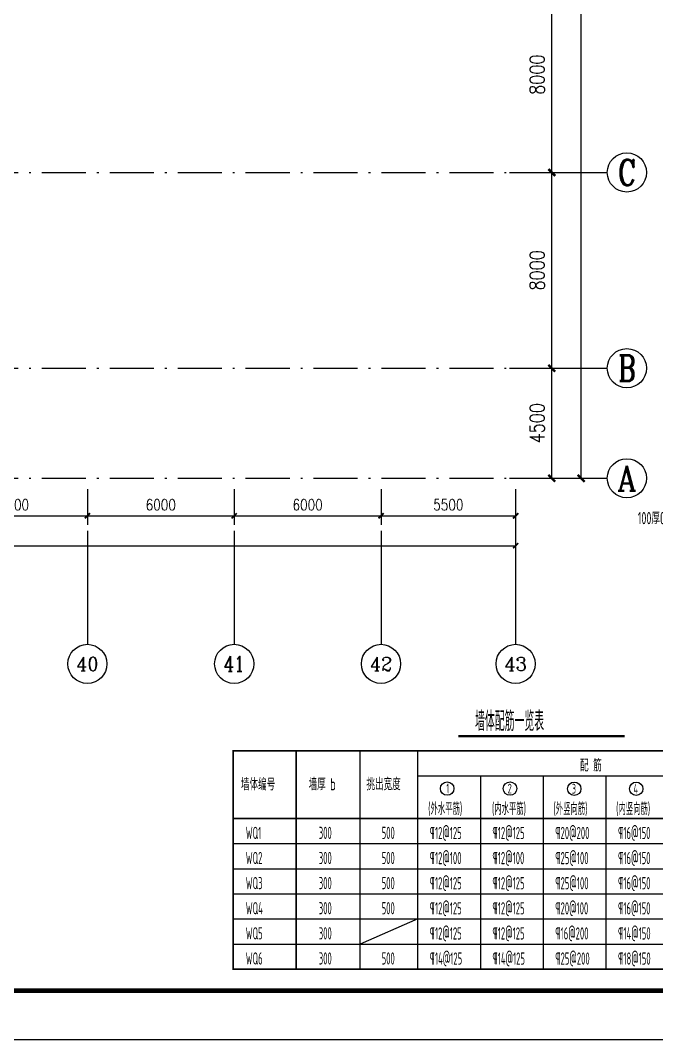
# Model space of a CAD drawing. Extents: x 2468086 to 6957054, y -3413633 to -667223.
# Drawn here: x 5186033 to 5212032, y -1259917 to -1218249 of the extents above; entities that cross this region are included whole.
import ezdxf
from ezdxf.enums import TextEntityAlignment as Align

# ---------------------------------------------------------------- set-up
doc = ezdxf.new("R2010")
doc.units = 0
doc.header["$LTSCALE"] = 100
doc.header["$MEASUREMENT"] = 0
doc.linetypes.add('2', pattern=[18.5, 12, -3, 0.5, -3])
doc.layers.get('0').update_dxf_attribs({"linetype": 'CONTINUOUS'})
doc.layers.get('DEFPOINTS').update_dxf_attribs({"linetype": 'CONTINUOUS'})
for name, color, linetype in [('AXIS', 3, 'CONTINUOUS'), ('AXIS_TEXT', 7, 'CONTINUOUS'), ('PUB_TITLE', 4, 'CONTINUOUS'), ('墙__实线', 3, 'CONTINUOUS'), ('柱填充', 43, 'CONTINUOUS'), ('轴线__点划线', 252, '2')]:
    doc.layers.add(name, color=color, linetype=linetype)
doc.styles.add('_TCH_AXIS', font='COMPLEX', dxfattribs={"bigfont": 'GBCBIG'})
doc.styles.add('COMPLEX', font='COMPLEX')
doc.styles.add('DIM_FONT', font='SIMPLEX.shx', dxfattribs={"width": 0.8})
doc.styles.add('GB', font='gbxwxt.shx', dxfattribs={"width": 0.7, "height": 500, "bigfont": 'gbhzfs.shx'})
doc.dimstyles.new('DIMN150', dxfattribs={"dimscale": 1.5, "dimtxt": 300, "dimasz": 100, "dimexe": 250, "dimexo": 300, "dimgap": 150, "dimtad": 1, "dimdec": 0, "dimzin": 0, "dimdsep": 46, "dimtxsty": 'DIM_FONT', "dimblk": 'ARCHTICK', "dimcen": 0.09, "dimclrt": 7, "dimazin": 2, "dimtfac": 1, "dimtdec": 0, "dimtix": 1, "dimtmove": 2, "dimatfit": 3, "dimfxl": 1, "dimtolj": 1, "dimtzin": 0, "dimarcsym": 0})
doc.dimstyles.new('DIMN200', dxfattribs={"dimscale": 2, "dimtxt": 300, "dimasz": 100, "dimexe": 250, "dimexo": 300, "dimgap": 150, "dimtad": 1, "dimdec": 0, "dimzin": 0, "dimdsep": 46, "dimtxsty": 'DIM_FONT', "dimblk": 'ARCHTICK', "dimcen": 0.09, "dimclrt": 7, "dimazin": 2, "dimtfac": 1, "dimtdec": 0, "dimtix": 1, "dimtmove": 2, "dimatfit": 3, "dimldrblk": 'ARCHTICK', "dimfxl": 1, "dimtolj": 1, "dimtzin": 0, "dimarcsym": 0})

# ---------------------------------------------------------------- blocks, each defined once
blk = doc.blocks.new('_ARCHTICK')
at = {"color": 0, "const_width": 0.5}
blk.add_lwpolyline([(-0.71, -0.71), (0.71, 0.71)], dxfattribs=at)
blk = doc.blocks.new('*D2785')
at = {"layer": 'AXIS', "color": 0, "lineweight": -2, "transparency": 16777216}
for p, q in [((5182771, -1237418), (5182771, -1238878)), ((5188771, -1237418), (5188771, -1238878)), ((5182771, -1238503), (5188771, -1238503))]:
    blk.add_line(p, q, dxfattribs=at)
at = {"layer": 'DEFPOINTS', "color": 0, "transparency": 16777216}
for p in [(5182771, -1236968), (5188771, -1236968), (5188771, -1238503)]:
    blk.add_point(p, dxfattribs=at)
at = {"layer": 'AXIS', "color": 0, "lineweight": -2, "transparency": 16777216, "xscale": 150, "yscale": 150, "zscale": 150, "rotation": 180}
blk.add_blockref('_ARCHTICK', (5182771, -1238503), dxfattribs=at)
at = {"layer": 'AXIS', "color": 0, "lineweight": -2, "transparency": 16777216, "xscale": 150, "yscale": 150, "zscale": 150}
blk.add_blockref('_ARCHTICK', (5188771, -1238503), dxfattribs=at)
at = {"layer": 'AXIS', "color": 7, "transparency": 16777216, "insert": (5185771, -1238053), "char_height": 450, "attachment_point": 5, "style": 'DIM_FONT'}
blk.add_mtext('\\A1;6000', dxfattribs=at)
blk = doc.blocks.new('*D2786')
at = {"layer": 'AXIS', "color": 0, "lineweight": -2, "transparency": 16777216}
for p, q in [((5188771, -1237418), (5188771, -1238878)), ((5194771, -1237418), (5194771, -1238878)), ((5188771, -1238503), (5194771, -1238503))]:
    blk.add_line(p, q, dxfattribs=at)
at = {"layer": 'DEFPOINTS', "color": 0, "transparency": 16777216}
for p in [(5188771, -1236968), (5194771, -1236968), (5194771, -1238503)]:
    blk.add_point(p, dxfattribs=at)
at = {"layer": 'AXIS', "color": 0, "lineweight": -2, "transparency": 16777216, "xscale": 150, "yscale": 150, "zscale": 150, "rotation": 180}
blk.add_blockref('_ARCHTICK', (5188771, -1238503), dxfattribs=at)
at = {"layer": 'AXIS', "color": 0, "lineweight": -2, "transparency": 16777216, "xscale": 150, "yscale": 150, "zscale": 150}
blk.add_blockref('_ARCHTICK', (5194771, -1238503), dxfattribs=at)
at = {"layer": 'AXIS', "color": 7, "transparency": 16777216, "insert": (5191771, -1238053), "char_height": 450, "attachment_point": 5, "style": 'DIM_FONT'}
blk.add_mtext('\\A1;6000', dxfattribs=at)
blk = doc.blocks.new('*D2787')
at = {"layer": 'AXIS', "color": 0, "lineweight": -2, "transparency": 16777216}
for p, q in [((5194771, -1237418), (5194771, -1238878)), ((5200771, -1237418), (5200771, -1238878)), ((5194771, -1238503), (5200771, -1238503))]:
    blk.add_line(p, q, dxfattribs=at)
at = {"layer": 'DEFPOINTS', "color": 0, "transparency": 16777216}
for p in [(5194771, -1236968), (5200771, -1236968), (5200771, -1238503)]:
    blk.add_point(p, dxfattribs=at)
at = {"layer": 'AXIS', "color": 0, "lineweight": -2, "transparency": 16777216, "xscale": 150, "yscale": 150, "zscale": 150, "rotation": 180}
blk.add_blockref('_ARCHTICK', (5194771, -1238503), dxfattribs=at)
at = {"layer": 'AXIS', "color": 0, "lineweight": -2, "transparency": 16777216, "xscale": 150, "yscale": 150, "zscale": 150}
blk.add_blockref('_ARCHTICK', (5200771, -1238503), dxfattribs=at)
at = {"layer": 'AXIS', "color": 7, "transparency": 16777216, "insert": (5197771, -1238053), "char_height": 450, "attachment_point": 5, "style": 'DIM_FONT'}
blk.add_mtext('\\A1;6000', dxfattribs=at)
blk = doc.blocks.new('*D2788')
at = {"layer": 'AXIS', "color": 0, "lineweight": -2, "transparency": 16777216}
for p, q in [((5200771, -1237418), (5200771, -1238878)), ((5206271, -1237418), (5206271, -1238878)), ((5200771, -1238503), (5206271, -1238503))]:
    blk.add_line(p, q, dxfattribs=at)
at = {"layer": 'DEFPOINTS', "color": 0, "transparency": 16777216}
for p in [(5200771, -1236968), (5206271, -1236968), (5206271, -1238503)]:
    blk.add_point(p, dxfattribs=at)
at = {"layer": 'AXIS', "color": 0, "lineweight": -2, "transparency": 16777216, "xscale": 150, "yscale": 150, "zscale": 150, "rotation": 180}
blk.add_blockref('_ARCHTICK', (5200771, -1238503), dxfattribs=at)
at = {"layer": 'AXIS', "color": 0, "lineweight": -2, "transparency": 16777216, "xscale": 150, "yscale": 150, "zscale": 150}
blk.add_blockref('_ARCHTICK', (5206271, -1238503), dxfattribs=at)
at = {"layer": 'AXIS', "color": 7, "transparency": 16777216, "insert": (5203521, -1238053), "char_height": 450, "attachment_point": 5, "style": 'DIM_FONT'}
blk.add_mtext('\\A1;5500', dxfattribs=at)
blk = doc.blocks.new('*D2813')
at = {"layer": 'AXIS', "color": 0, "lineweight": -2, "transparency": 16777216}
for p, q in [((5206622, -1232468), (5208249, -1232468)), ((5207749, -1236968), (5207749, -1232468)), ((5206622, -1236968), (5208249, -1236968))]:
    blk.add_line(p, q, dxfattribs=at)
at = {"layer": 'DEFPOINTS', "color": 0, "transparency": 16777216}
for p in [(5206022, -1232468), (5207749, -1232468), (5206022, -1236968)]:
    blk.add_point(p, dxfattribs=at)
at = {"layer": 'AXIS', "color": 0, "lineweight": -2, "transparency": 16777216, "xscale": 200, "yscale": 200, "zscale": 200}
for p, rotation in [((5207749, -1232468), 90), ((5207749, -1236968), 270)]:
    blk.add_blockref('_ARCHTICK', p, dxfattribs=dict(at, rotation=rotation))
at = {"layer": 'AXIS', "color": 7, "transparency": 16777216, "insert": (5207149, -1234718), "char_height": 600, "attachment_point": 5, "rotation": 90, "style": 'DIM_FONT'}
blk.add_mtext('\\A1;4500', dxfattribs=at)
blk = doc.blocks.new('*D2814')
at = {"layer": 'AXIS', "color": 0, "lineweight": -2, "transparency": 16777216}
for p, q in [((5206622, -1224468), (5208249, -1224468)), ((5207749, -1232468), (5207749, -1224468)), ((5206622, -1232468), (5208249, -1232468))]:
    blk.add_line(p, q, dxfattribs=at)
at = {"layer": 'DEFPOINTS', "color": 0, "transparency": 16777216}
for p in [(5206022, -1224468), (5207749, -1224468), (5206022, -1232468)]:
    blk.add_point(p, dxfattribs=at)
at = {"layer": 'AXIS', "color": 0, "lineweight": -2, "transparency": 16777216, "xscale": 200, "yscale": 200, "zscale": 200}
for p, rotation in [((5207749, -1224468), 90), ((5207749, -1232468), 270)]:
    blk.add_blockref('_ARCHTICK', p, dxfattribs=dict(at, rotation=rotation))
at = {"layer": 'AXIS', "color": 7, "transparency": 16777216, "insert": (5207149, -1228468), "char_height": 600, "attachment_point": 5, "rotation": 90, "style": 'DIM_FONT'}
blk.add_mtext('\\A1;8000', dxfattribs=at)
blk = doc.blocks.new('*D2815')
at = {"layer": 'AXIS', "color": 0, "lineweight": -2, "transparency": 16777216}
for p, q in [((5206622, -1216468), (5208249, -1216468)), ((5207749, -1224468), (5207749, -1216468)), ((5206622, -1224468), (5208249, -1224468))]:
    blk.add_line(p, q, dxfattribs=at)
at = {"layer": 'DEFPOINTS', "color": 0, "transparency": 16777216}
for p in [(5206022, -1216468), (5207749, -1216468), (5206022, -1224468)]:
    blk.add_point(p, dxfattribs=at)
at = {"layer": 'AXIS', "color": 0, "lineweight": -2, "transparency": 16777216, "xscale": 200, "yscale": 200, "zscale": 200}
for p, rotation in [((5207749, -1216468), 90), ((5207749, -1224468), 270)]:
    blk.add_blockref('_ARCHTICK', p, dxfattribs=dict(at, rotation=rotation))
at = {"layer": 'AXIS', "color": 7, "transparency": 16777216, "insert": (5207149, -1220468), "char_height": 600, "attachment_point": 5, "rotation": 90, "style": 'DIM_FONT'}
blk.add_mtext('\\A1;8000', dxfattribs=at)
blk = doc.blocks.new('*D2834')
at = {"layer": 'AXIS', "color": 0, "lineweight": -2, "transparency": 16777216}
for p, q in [((5206622, -1102768), (5209449, -1102768)), ((5208949, -1236968), (5208949, -1102768)), ((5206622, -1236968), (5209449, -1236968))]:
    blk.add_line(p, q, dxfattribs=at)
at = {"layer": 'DEFPOINTS', "color": 0, "transparency": 16777216}
for p in [(5206022, -1102768), (5208949, -1102768), (5206022, -1236968)]:
    blk.add_point(p, dxfattribs=at)
at = {"layer": 'AXIS', "color": 0, "lineweight": -2, "transparency": 16777216, "xscale": 200, "yscale": 200, "zscale": 200}
for p, rotation in [((5208949, -1102768), 90), ((5208949, -1236968), 270)]:
    blk.add_blockref('_ARCHTICK', p, dxfattribs=dict(at, rotation=rotation))
at = {"layer": 'AXIS', "color": 7, "transparency": 16777216, "insert": (5208349, -1169868), "char_height": 600, "attachment_point": 5, "rotation": 90, "style": 'DIM_FONT'}
blk.add_mtext('\\A1;134200', dxfattribs=at)
blk = doc.blocks.new('*D2901')
at = {"layer": 'AXIS', "color": 0, "lineweight": -2, "transparency": 16777216}
for p, q in [((4926331, -1237868), (4926331, -1240100)), ((5206271, -1237868), (5206271, -1240100)), ((4926331, -1239725), (5206271, -1239725))]:
    blk.add_line(p, q, dxfattribs=at)
at = {"layer": 'DEFPOINTS', "color": 0, "transparency": 16777216}
for p in [(4926331, -1237418), (5206271, -1237418), (5206271, -1239725)]:
    blk.add_point(p, dxfattribs=at)
at = {"layer": 'AXIS', "color": 0, "lineweight": -2, "transparency": 16777216, "xscale": 150, "yscale": 150, "zscale": 150, "rotation": 180}
blk.add_blockref('_ARCHTICK', (4926331, -1239725), dxfattribs=at)
at = {"layer": 'AXIS', "color": 0, "lineweight": -2, "transparency": 16777216, "xscale": 150, "yscale": 150, "zscale": 150}
blk.add_blockref('_ARCHTICK', (5206271, -1239725), dxfattribs=at)
at = {"layer": 'AXIS', "color": 7, "transparency": 16777216, "insert": (5066301, -1239275), "char_height": 450, "attachment_point": 5, "style": 'DIM_FONT'}
blk.add_mtext('\\A1;279940', dxfattribs=at)
blk = doc.blocks.new('_AXISO')
blk.add_circle((0, 0), 0.5)
at = {"layer": 'AXIS_TEXT', "style": 'COMPLEX', "width": 1.041667}
blk.add_attdef('A', text='', height=0.56, dxfattribs=at).set_placement((-0.25, -0.28), (0.25, -0.28), align=Align.FIT)
blk = doc.blocks.new('a00')
at = {"layer": 'PUB_TITLE'}
blk.add_lwpolyline([(2049330, 4204231), (2376330, 4204231), (2376330, 4372431), (2049330, 4372431)], close=True, dxfattribs=at)
at = {"layer": 'PUB_TITLE', "const_width": 200}
blk.add_lwpolyline([(2054330, 4206231), (2374330, 4206231), (2374330, 4370431), (2054330, 4370431)], close=True, dxfattribs=at)

msp = doc.modelspace()

# ---------------------------------------------------------------- linework, layer by layer
for p, q in [((5202276, -1257039), (5202276, -1248112.4)), ((5202276, -1249139), (5217676, -1249139)), ((5204842.7, -1257039), (5204842.7, -1249139)), ((5207409.4, -1257039), (5207409.4, -1249139)), ((5209976, -1257039), (5209976, -1249139))]:
    msp.add_line(p, q)
at = {"ltscale": 0.1}
for p, q in [((5194732.1, -1251905.7), (5227140.3, -1251905.7)), ((5194732.1, -1251905.7), (5227140.3, -1251905.7)), ((5194732.1, -1252932.4), (5227140.3, -1252932.4)), ((5194732.1, -1252932.4), (5227140.3, -1252932.4)), ((5194732.1, -1252932.4), (5227140.3, -1252932.4)), ((5194732.1, -1252932.4), (5227140.3, -1252932.4)), ((5194732.1, -1253959), (5227140.3, -1253959)), ((5194732.1, -1253959), (5227140.3, -1253959)), ((5194732.1, -1253959), (5227140.3, -1253959)), ((5194732.1, -1253959), (5227140.3, -1253959)), ((5194732.1, -1254985.7), (5227140.3, -1254985.7)), ((5194732.1, -1254985.7), (5227140.3, -1254985.7)), ((5194732.1, -1256012.4), (5227140.3, -1256012.4)), ((5194732.1, -1257039), (5227140.3, -1257039)), ((5194732.1, -1257039), (5227140.3, -1257039)), ((5194732.1, -1257039), (5227140.3, -1257039))]:
    msp.add_line(p, q, dxfattribs=at)
for points, const_width in [([(5203934.7, -1247510.1), (5210721.7, -1247510.1)], 90), ([(5197298.7, -1257039), (5197298.7, -1248112.4)], 64.2), ([(5199912.6, -1257039), (5199912.6, -1248112.4)], 64.2), ([(5199912.6, -1257039), (5199912.6, -1248112.4)], 64.2), ([(5194732.1, -1250879), (5227140.3, -1250879)], 64.2), ([(5227140.3, -1250879), (5194732.1, -1250879)], 64.2)]:
    msp.add_lwpolyline(points, dxfattribs=dict(at, const_width=const_width))
at = {"ltscale": 0.1, "const_width": 64.2}
msp.add_lwpolyline([(5227140.3, -1248112.4), (5227140.3, -1257039), (5194732.1, -1257039), (5194732.1, -1248112.4)], close=True, dxfattribs=at)
at = {"ltscale": 0.1}
for centre in [(5203473.5, -1249654.7), (5206042.1, -1249654.8), (5208667.2, -1249662.1), (5211198.7, -1249661.7)]:
    msp.add_circle(centre, 274.8, dxfattribs=at)
at = {"layer": 'AXIS'}
for p, q in [((5206021.8, -1224467.6), (5210016.5, -1224467.6)), ((5206021.8, -1232467.6), (5210016.5, -1232467.6)), ((5206021.8, -1236967.6), (5210016.5, -1236967.6)), ((5188770.8, -1239123.1), (5188770.8, -1243757)), ((5194770.8, -1239123.1), (5194770.8, -1243757)), ((5200770.8, -1239123.1), (5200770.8, -1243757)), ((5206270.8, -1239123.1), (5206270.8, -1243757))]:
    msp.add_line(p, q, dxfattribs=at)
for centre in [(5210816.5, -1224467.6), (5210816.5, -1232467.6), (5210816.5, -1236967.6)]:
    msp.add_circle(centre, 800, dxfattribs=at)
at = {"layer": '柱填充'}
msp.add_line((5202276, -1254985.7), (5199912.6, -1256012.4), dxfattribs=at)
at = {"layer": '轴线__点划线', "ltscale": 1.5}
for p, q in [((4923288.4, -1224467.6), (5210016.5, -1224467.6)), ((4923288.4, -1232467.6), (5210016.5, -1232467.6)), ((4923288.4, -1236967.6), (5210016.5, -1236967.6))]:
    msp.add_line(p, q, dxfattribs=at)

# ---------------------------------------------------------------- block references
at = {"layer": 'AXIS'}
ref = msp.add_blockref('_AXISO', (5188770.8, -1244557), dxfattribs=dict(at, xscale=1600, yscale=1600, zscale=1600))
ref.add_attrib('A', '40', dxfattribs={"layer": 'AXIS_TEXT', "ltscale": 500, "height": 559.82, "style": '_TCH_AXIS', "width": 0.971429}).set_placement((5188317.6, -1244836.9), (5189224, -1244836.9), align=Align.FIT)
ref = msp.add_blockref('_AXISO', (5194770.8, -1244557), dxfattribs=dict(at, xscale=1600, yscale=1600, zscale=1600))
ref.add_attrib('A', '41', dxfattribs={"layer": 'AXIS_TEXT', "ltscale": 500, "height": 631.5, "style": '_TCH_AXIS', "width": 0.933333}).set_placement((5194349.8, -1244872.8), (5195191.8, -1244872.8), align=Align.FIT)
ref = msp.add_blockref('_AXISO', (5200770.8, -1244557), dxfattribs=dict(at, xscale=1600, yscale=1600, zscale=1600))
ref.add_attrib('A', '42', dxfattribs={"layer": 'AXIS_TEXT', "ltscale": 500, "height": 559.82, "style": '_TCH_AXIS', "width": 0.971429}).set_placement((5200317.6, -1244836.9), (5201224, -1244836.9), align=Align.FIT)
ref = msp.add_blockref('_AXISO', (5206270.8, -1244557), dxfattribs=dict(at, xscale=1600, yscale=1600, zscale=1600))
ref.add_attrib('A', '43', dxfattribs={"layer": 'AXIS_TEXT', "ltscale": 500, "height": 559.82, "style": '_TCH_AXIS', "width": 0.971429}).set_placement((5205817.6, -1244836.9), (5206724, -1244836.9), align=Align.FIT)
at = {"layer": '墙__实线'}
msp.add_blockref('a00', (2867020.5, -5464147.8), dxfattribs=at)

# ---------------------------------------------------------------- texts
at = {"style": 'GB', "width": 0.7}
for s, height, p in [('100厚C15垫层', 500, (5211262, -1238847.8, -2352.1)), ('墙体配筋一览表', 800, (5204613.3, -1247300.9, -1.2))]:
    msp.add_text(s, height=height, dxfattribs=at).set_placement(p)
at = {"ltscale": 0.1, "style": 'GB'}
for s, height, width, p in [(' 配 筋', 500, 0.7, (5208711.9, -1248954.3)), ('墙体编号', 500, 0.7, (5195046, -1249731.2)), ('墙厚 b', 500, 0.7, (5197808.2, -1249723.4)), ('挑出宽度', 500, 0.7, (5200173.2, -1249723.4)), ('1', 400, 0.6, (5203438.3, -1249847.2)), ('2', 400, 0.6, (5205945.6, -1249854.3)), ('3', 400, 0.6, (5208568.2, -1249861.6)), ('4', 400, 0.6, (5211087.6, -1249861.2)), ('(外水平筋)', 500, 0.6, (5202698.7, -1250729.6)), ('(内水平筋)', 500, 0.6, (5205304.2, -1250729.6)), ('(外竖向筋)', 500, 0.6, (5207815.6, -1250729.6)), ('(内竖向筋)', 500, 0.6, (5210378.2, -1250729.6)), (' WQ1', 500, 0.6, (5195077.4, -1251715.4)), ('300', 500, 0.6, (5198227.2, -1251715.4)), ('500', 500, 0.6, (5200795.8, -1251715.4)), ('¶12@125', 500, 0.6, (5202752.7, -1251719.4)), ('¶12@125', 500, 0.6, (5205319.3, -1251719.4)), ('¶20@200', 500, 0.6, (5207886, -1251719.4)), ('¶16@150', 500, 0.6, (5210452.7, -1251719.4)), (' WQ2', 500, 0.6, (5195077.4, -1252742.1)), ('300', 500, 0.6, (5198227.2, -1252742.1)), ('500', 500, 0.6, (5200795.8, -1252742.1)), ('¶12@100', 500, 0.6, (5202752.7, -1252746)), ('¶12@100', 500, 0.6, (5205319.3, -1252746)), ('¶25@100', 500, 0.6, (5207886, -1252746)), ('¶16@150', 500, 0.6, (5210452.7, -1252746)), (' WQ3', 500, 0.6, (5195077.4, -1253768.8)), ('300', 500, 0.6, (5198227.2, -1253768.8)), ('500', 500, 0.6, (5200795.8, -1253768.8)), ('¶12@125', 500, 0.6, (5202752.7, -1253772.7)), ('¶12@125', 500, 0.6, (5205319.3, -1253772.7)), ('¶25@100', 500, 0.6, (5207886, -1253772.7)), ('¶16@150', 500, 0.6, (5210452.7, -1253772.7)), (' WQ4', 500, 0.6, (5195077.4, -1254795.4)), ('300', 500, 0.6, (5198227.2, -1254795.4)), ('500', 500, 0.6, (5200795.8, -1254795.4)), ('¶12@125', 500, 0.6, (5202752.7, -1254799.4)), ('¶12@125', 500, 0.6, (5205319.3, -1254799.4)), ('¶20@100', 500, 0.6, (5207886, -1254799.4)), ('¶16@150', 500, 0.6, (5210452.7, -1254799.4)), (' WQ5', 500, 0.6, (5195077.4, -1255822.1)), ('300', 500, 0.6, (5198227.2, -1255822.1)), ('¶12@125', 500, 0.6, (5202752.7, -1255826)), ('¶12@125', 500, 0.6, (5205319.3, -1255826)), ('¶16@200', 500, 0.6, (5207886, -1255826)), ('¶14@150', 500, 0.6, (5210452.7, -1255826)), ('¶14@125', 500, 0.6, (5202752.7, -1256852.7)), ('¶14@125', 500, 0.6, (5205319.3, -1256852.7)), ('¶25@200', 500, 0.6, (5207886, -1256852.7)), ('¶18@150', 500, 0.6, (5210452.7, -1256852.7)), (' WQ6', 500, 0.6, (5195077.4, -1256848.8)), ('300', 500, 0.6, (5198227.2, -1256848.8)), ('500', 500, 0.6, (5200795.8, -1256848.8))]:
    msp.add_text(s, height=height, dxfattribs=dict(at, width=width)).set_placement(p)
at = {"layer": 'AXIS_TEXT', "style": '_TCH_AXIS'}
msp.add_text('C', height=1041.6, dxfattribs=at).set_placement((5210444.5, -1224988.4), (5211188.4, -1224988.4), align=Align.FIT)
for s, height, width, p, p2 in [('B', 1065, 0.823529, (5210461.4, -1233000.1), (5211171.5, -1233000.1)), ('A', 1018.2, 0.888889, (5210428.6, -1237476.7), (5211204.3, -1237476.7))]:
    msp.add_text(s, height=height, dxfattribs=dict(at, width=width)).set_placement(p, p2, align=Align.FIT)

# ---------------------------------------------------------------- dimensions: what is measured, and where the dimension line sits
at = {"layer": 'AXIS'}
for p1, p2, distance, dimstyle, picture, middle in [((5206021.8, -1236967.6), (5206021.8, -1102767.8), -2927.6, 'DIMN200', '*D2834', (5208349.4, -1169867.7)), ((5206021.8, -1224467.6), (5206021.8, -1216467.6), -1727.6, 'DIMN200', '*D2815', (5207149.4, -1220467.6)), ((5206021.8, -1232467.6), (5206021.8, -1224467.6), -1727.6, 'DIMN200', '*D2814', (5207149.4, -1228467.6)), ((5206021.8, -1236967.6), (5206021.8, -1232467.6), -1727.6, 'DIMN200', '*D2813', (5207149.4, -1234717.6)), ((5182770.8, -1236967.6), (5188770.8, -1236967.6), -1535.5, 'DIMN150', '*D2785', (5185770.8, -1238053.1)), ((5188770.8, -1236967.6), (5194770.8, -1236967.6), -1535.5, 'DIMN150', '*D2786', (5191770.8, -1238053.1)), ((5194770.8, -1236967.6), (5200770.8, -1236967.6), -1535.5, 'DIMN150', '*D2787', (5197770.8, -1238053.1)), ((5200770.8, -1236967.6), (5206270.8, -1236967.6), -1535.5, 'DIMN150', '*D2788', (5203520.8, -1238053.1)), ((4926330.6, -1237417.6), (5206270.8, -1237417.6), -2307.9, 'DIMN150', '*D2901', (5066300.7, -1239275.5))]:
    dim = msp.add_aligned_dim(p1=p1, p2=p2, distance=distance, dimstyle=dimstyle, dxfattribs=at)
    dim.commit()
    dim.dimension.update_dxf_attribs({"geometry": picture, "text_midpoint": middle})

doc.saveas('drawing.dxf')
